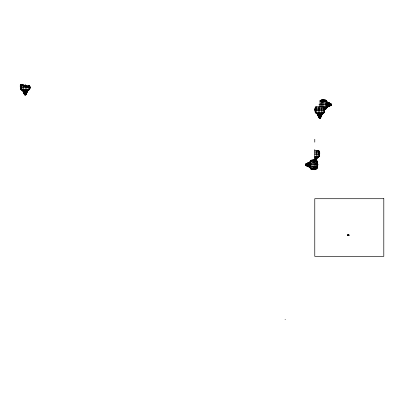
<?xml version="1.0" encoding="UTF-8"?>
<svg xmlns="http://www.w3.org/2000/svg" width="404" height="404" viewBox="0 0 404 404"><rect width="100%" height="100%" fill="white"/><g stroke="black" fill="none" stroke-linecap="round" stroke-linejoin="round"><path stroke-width="0.61" d="M26.977 86.471L26.81 89.355L25.21 95.001L24.654 94.824L23.866 93.597L22.649 90.834L20.831 89.355L20.351 86.007L20.629 84.865L25.21 86.739L23.604 84.865L20.488 84.865L20.2 86.007L20.695 89.355L22.942 90.834M313.948 166.938L313.716 166.594L314.453 168.357L314.61 166.923L313.272 167.655L313.994 168.741L314.539 168.246L314.61 166.923L313.716 166.594L313.029 166.802L313.893 168.877L314.539 168.246L314.61 166.923L313.135 167.206L313.893 168.877L313.368 167.559M317.494 157.626L319.286 156.393L319.786 153.045L319.498 151.904L318.882 150.616L314.772 150.616M321.821 114.877L322.054 114.095L324.301 112.615L324.796 109.267L323.892 106.838L315.675 106.838L315.059 108.131L314.772 109.267L315.272 112.615L317.519 114.095L318.943 117.559L320.397 118.084L319.786 118.175L319.17 118.084L317.226 114.095L315.408 112.615L314.928 109.267L315.802 106.838M313.701 161.63L313.741 161.332L313.135 162.241L314.61 162.524L314.539 161.201L313.893 160.57L313.029 162.64L313.716 162.852L314.61 162.524L314.539 161.201L313.893 160.57L313.368 161.888M348.041 235.325L348.349 234.34L349.101 235.325L347.591 235.325L348.349 234.34L349.046 235.325M320.599 114.877L320.064 118.084L319.226 118.084L317.589 114.095L317.685 113.342L318.706 114.095L319.332 117.559L319.786 118.266L320.342 118.084L321.301 116.11L321.882 113.342L320.867 114.095L320.599 114.877L321.882 113.342M316.17 150.616C317.095 153.757 316.16 156.863 315.423 159.888M314.489 167.756L314.61 166.923L313.524 168.317M309.595 166.988L311.07 169.236L314.418 169.736L315.559 169.448L316.852 168.832L317.923 164.721L316.852 160.736L314.418 159.863L311.07 160.348L309.595 162.166L306.131 163.792L305.424 164.721L306.131 165.615L309.595 166.918L311.07 168.685L314.418 169.119L316.852 168.332L317.68 164.721L317.281 162.095L316.852 161.115L315.559 160.575L314.418 160.322L311.07 160.762L309.595 162.524L305.606 164.11L305.606 165.337L309.595 167.281L311.07 169.099L314.418 169.584L316.852 168.705L317.64 166.408L317.64 163.039L316.852 160.615L314.418 159.711L311.07 160.206L309.843 162.004M318.387 106.838L318.039 110.661L318.706 114.095L316.67 112.615L316.327 109.267L316.953 106.838M347.763 235.325L348.349 234.34L348.965 235.325M26.831 86.633L30.224 87.88L30.133 87.395L29.532 87.395L29.174 89.355L27.406 90.834L25.826 94.824L25.21 94.91L24.599 94.824L23.013 90.834L21.25 89.355L20.336 87.395L21.806 89.355L23.982 90.456M347.652 235.325L348.349 234.34L348.657 235.325M313.706 160.848L314.312 161.231L314.61 162.524L313.272 161.792L313.438 161.539M313.893 160.57L313.812 160.984L313.994 160.701L314.519 161.433M313.948 162.509L314.009 162.211L313.716 162.852L314.261 162.034M314.07 161.913L314.453 161.09L314.61 162.524L313.524 161.125M314.383 161.438L314.453 161.09L313.807 162.509M27.245 91.617L27.477 90.834L29.724 89.355L29.982 87.395L29.588 89.355L27.77 90.834L26.144 94.299L25.21 95.001L23.609 89.355L23.437 86.007L20.2 86.007M24.811 85.724L23.604 84.865L25.21 86.739L21.064 84.865L20.811 86.007L21.25 89.355L24.129 90.834M313.706 168.599L314.312 168.216L314.61 166.923M316.867 158.656L316.12 160.635M316.852 167.458L317.342 167.559L316.852 166.12C313.004 167.271 309.348 165.554 305.606 165.004L305.606 164.443C309.348 163.893 313.004 162.176 316.852 163.327L317.342 161.888L316.852 161.989L317.64 163.039L317.64 164.16M320.039 100.631L322.468 99.758L325.816 100.243L327.296 102.061L331.285 104.005L331.285 105.176L328.083 106.651M319.281 117.892L320.397 118.084L322.347 114.095L324.165 112.615L324.644 109.267L323.771 106.838M318.756 150.616L319.635 153.045L319.15 156.393L317.332 157.873L316.029 160.635M24.881 94.299L24.599 94.824L25.826 94.824L26.3 93.597M320.877 116.857L320.625 117.559L321.569 115.665M26.997 92.405L26.053 94.299M318.382 150.616L319.17 153.045L318.736 156.393L316.973 157.873L315.943 160.635M316.18 106.838L315.388 109.267L315.822 112.615L317.589 114.095M305.606 164.443L305.606 165.004M320.039 106.015C323.882 107.166 327.543 105.449 331.285 104.899L331.285 104.338C327.543 103.788 323.882 102.071 320.039 103.222M316.852 168.15L317.64 166.408L317.64 165.281M309.595 163.64L311.07 161.61L314.418 161.267L317.281 162.095M324.836 109.338L325.816 109.13L327.296 106.883M26.023 91.617L26.507 90.834M315.59 158.656L316.069 157.873M331.285 104.899L331.285 104.338M313.029 162.64L313.297 162.236M313.923 162.125L314.539 161.201M320.039 107.05L320.039 100.51L322.468 99.606L323.862 99.697L325.816 100.101L327.296 102.348L329.31 102.995L331.093 104.116L330.76 105.459L327.296 106.813L326.548 106.717L327.296 105.697L325.816 107.732L324.351 107.944M327.296 106.813L325.816 108.58L324.351 108.848M320.039 101.783L322.468 101.162L325.816 101.505L327.296 103.535L326.548 102.52L327.296 102.419L331.285 104.06L331.285 105.232L327.296 107.176L325.816 108.994L324.836 109.191M306.828 163.63L306.131 164.282L307.575 163.1L305.606 164.11L305.606 165.337L306.131 165.165M306.131 164.282L306.828 163.514L306.131 163.883M328.083 105.434L326.548 106.717M321.983 114.095L323.745 112.615L324.185 109.267L323.392 106.838M308.808 163.908L309.595 163.428M331.093 104.116L331.093 105.121M26.29 90.834L28.325 89.355L28.603 87.395L20.291 87.395M315.852 157.873L317.887 156.393L318.231 153.045L317.61 150.616M317.281 167.352L314.418 168.18L314.418 169.736M25.492 94.824L24.932 94.824M320.039 101.01L322.468 100.217L325.816 100.657L327.296 102.419M320.064 118.084L319.503 118.084M330.058 105.712L330.76 105.459M328.866 106.242L329.31 106.085M308.025 162.938L308.808 162.686M328.866 106.171L329.31 106.03M29.936 86.739L29.32 85.451L21.104 85.451L20.488 84.865L25.088 86.739L29.936 86.739L30.224 87.88L26.881 86.633M20.695 89.355L29.724 89.355M21.584 90.082L28.841 90.082M22.649 90.834L27.77 90.834M23.028 91.617L27.396 91.617M23.296 92.405L27.124 92.405M23.472 92.849L26.952 92.849M23.866 93.597L26.553 93.597M24.28 94.299L26.144 94.299M318.968 104.616L331.467 104.616M315.059 108.131L324.508 108.131M314.772 109.267L324.796 109.267M314.862 110.661L324.705 110.661M315.272 112.615L324.301 112.615M316.155 113.342L323.412 113.342M317.226 114.095L322.347 114.095M317.6 114.877L321.968 114.877M317.872 115.665L321.7 115.665M318.044 116.11L321.523 116.11M318.443 116.857L321.13 116.857M318.852 117.559L320.715 117.559M314.772 151.904L319.498 151.904M314.772 153.045L319.786 153.045M314.772 154.434L319.695 154.434M314.772 156.393L319.286 156.393M314.772 157.121L318.402 157.121M314.772 157.873L317.332 157.873M314.772 158.656L316.958 158.656M314.772 159.444L316.691 159.444L316.812 158.656L316.514 159.888L314.772 159.888L314.772 149.546M305.424 164.721L317.923 164.721M347.708 234.78L348.99 234.78M285.067 319.62L285.365 319.62M313.029 168.114L311.07 167.837L309.595 165.802M328.866 103.06L329.31 103.202M308.808 166.756L307.575 166.347M328.866 102.995L329.31 103.146M330.058 103.525L330.76 103.778M26.967 86.633L30.224 87.88L29.391 86.007L30.133 87.395M22.058 85.491L25.21 86.739L24.28 86.118M22.412 84.865L24.649 85.779M25.088 86.739L20.629 84.865L21.225 85.451M24.089 90.728L22.71 90.082L22.099 89.355L21.755 86.007M23.523 85.936L25.21 86.739L24.235 86.118M309.595 162.524L310.343 162.903M306.828 165.933L305.798 165.226M22.776 85.451L25.21 86.739L21.952 84.865L22.377 85.451M308.808 165.539L309.595 166.019M326.548 102.52L328.083 103.803M29.532 87.395L30.068 87.88L29.608 86.007L30.068 87.88M23.957 93.597L24.71 94.632M29.149 86.739L30.224 87.88M21.064 84.865L21.604 85.451M318.973 114.877L317.685 113.342M313.807 166.933L314.009 167.236M313.923 167.317L314.539 168.246M313.029 166.802L313.297 167.211M313.701 167.817L313.893 168.877M23.917 90.834L24.397 91.617M316.595 157.121L316.973 157.873M29.194 85.451L29.795 86.739M316.852 161.297L317.64 163.039M28.815 85.451L29.361 86.739M23.427 92.405L23.589 92.849M318.695 116.857L318.943 117.559M24.119 93.597L24.371 94.299M23.543 92.405L23.695 92.849M322.619 106.838L323.24 109.267L322.897 112.615L320.867 114.095L321.528 110.661L321.18 106.838M28.043 85.451L28.472 86.739M317.958 114.877L318.16 115.665M314.383 168.008L314.453 168.357L314.07 167.534M26.608 85.451L26.816 86.739M314.489 161.691L314.61 162.524M313.938 168.17L313.974 168.468M348.349 234.34L348.349 235.325M330.76 103.687L330.76 105.55M330.058 103.273L330.058 105.964M329.31 102.879L329.31 106.358M328.866 102.702L328.866 106.535M328.083 102.434L328.083 106.802M327.296 102.061L327.296 107.176M326.548 100.99L326.548 108.247M325.816 100.101L325.816 109.13M323.862 99.697L323.862 107.464M322.468 99.606L322.468 106.393M321.332 99.894L321.332 106.227M319.786 105.767L319.786 118.266M317.342 161.888L317.342 164.155M317.342 165.292L317.342 167.559M316.852 160.615L316.852 168.832M315.559 159.999L315.559 169.448M314.772 139.254L314.772 142.137M314.418 159.711L314.418 161.267M314.418 162.948L314.418 166.499M313.029 159.802L313.029 169.645M311.07 160.206L311.07 169.236M310.343 161.095L310.343 168.352M309.595 162.166L309.595 167.281M308.808 162.539L308.808 166.908M308.025 162.807L308.025 166.64M307.575 162.984L307.575 166.463M306.828 163.378L306.828 166.069M306.131 163.792L306.131 165.655M25.21 84.38L25.21 95.001M317.297 164.721L317.13 166.908L317.13 162.539L317.297 164.721M324.912 100.273L323.771 100.354L324.912 101.278L324.912 100.273M383.8 198.718L314.772 198.718L314.772 256.343L383.8 256.343L383.8 198.718"/></g></svg>
